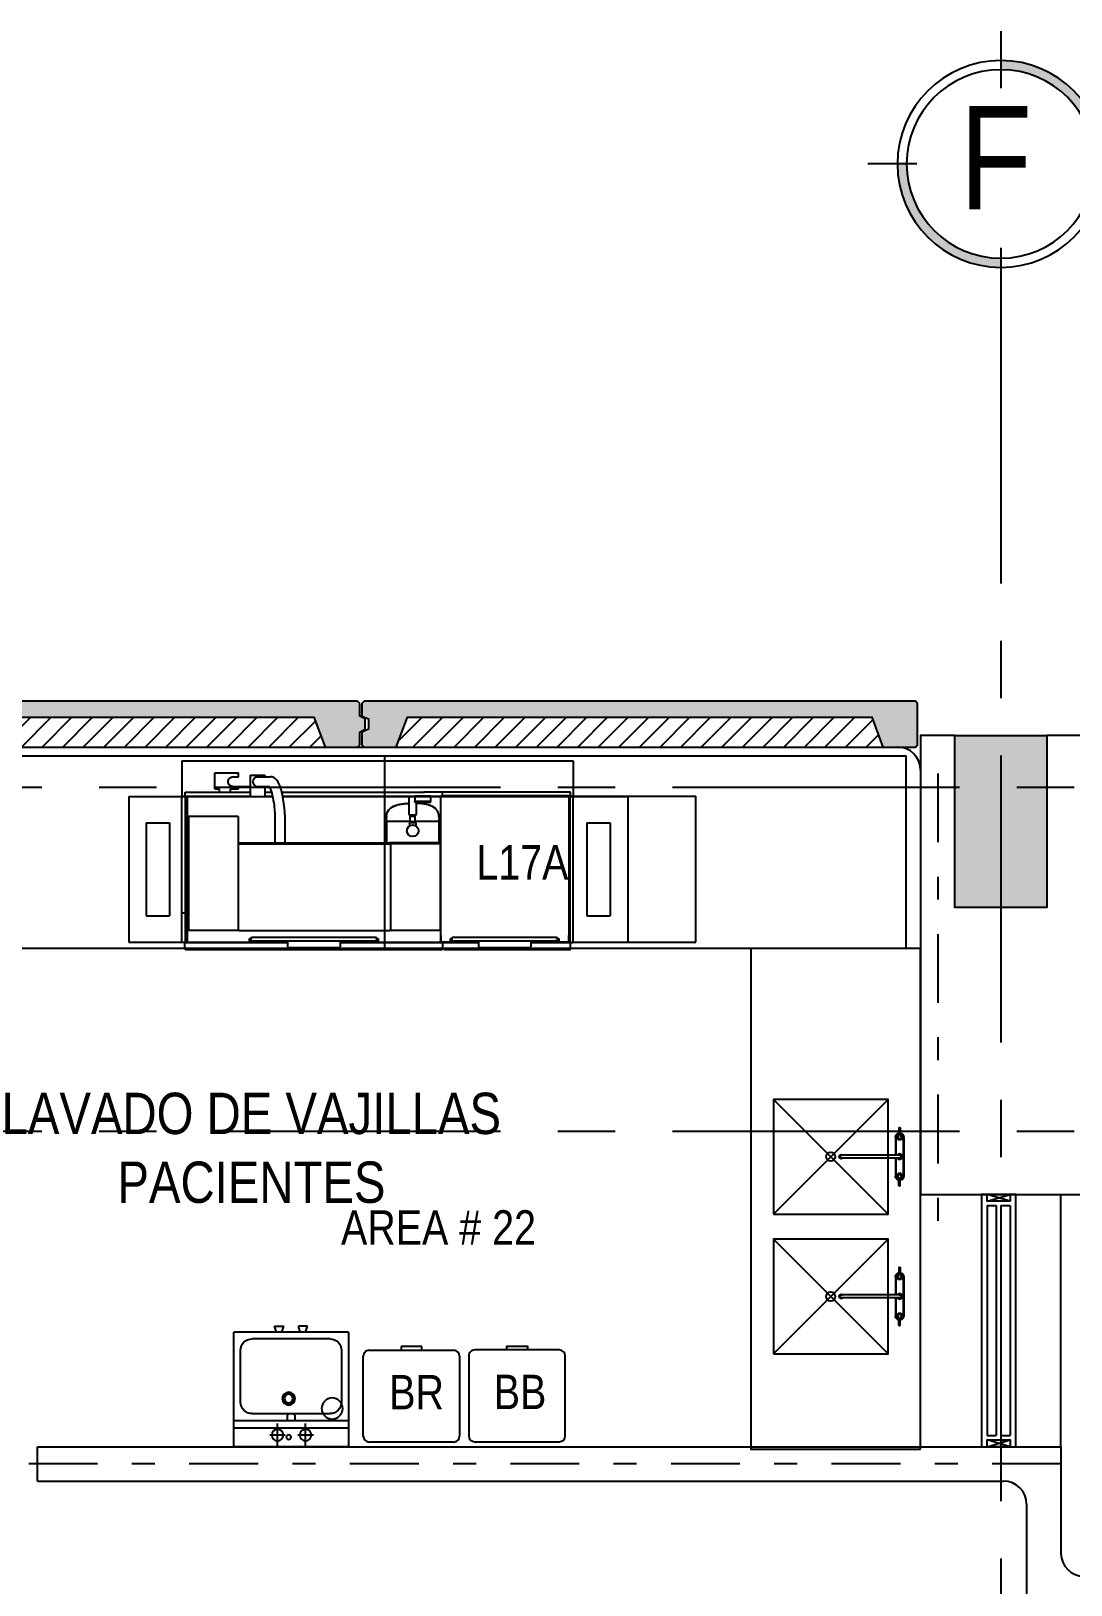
# Model space of a CAD drawing. Extents: x -28 to 149, y -33 to 76.
# Drawn here: x 35.77 to 40.31, y 31.3 to 38.07 of the extents above; entities that cross this region are included whole.
import ezdxf

# ---------------------------------------------------------------- set-up
doc = ezdxf.new("R2010")
doc.units = 0
for name, pattern in [('CENTER', [2, 1.25, -0.25, 0.25, -0.25]), ('DASHDOT', [1, 0.5, -0.25, 0, -0.25]), ('DASHDOT2', [12.7, 6.35, -3.175, 0, -3.175])]:
    doc.linetypes.add(name, pattern=pattern)
doc.layers.add('01', color=1, linetype='Continuous', lineweight=25)
for name, color, linetype in [('arq-columnas', 5, 'Continuous'), ('arq-ejes', 1, 'DASHDOT2'), ('arq-ejes-circulo', 3, 'Continuous'), ('arq-ejes-principales', 1, 'CENTER'), ('arq-ejes-text', 2, 'Continuous'), ('arq-equipamiento', 1, 'Continuous'), ('arq-hatch', 252, 'Continuous'), ('arq-mobiliario', 1, 'Continuous'), ('arq-mobiliario sanitario', 1, 'Continuous'), ('arq-pared baja', 2, 'Continuous'), ('arq-pared mamposteria', 4, 'Continuous'), ('arq-prefafricado', 1, 'Continuous'), ('arq-san', 1, 'Continuous'), ('arq-text-area', 3, 'Continuous'), ('arq-text-codigo', 1, 'Continuous'), ('arq-text-equipamiento', 2, 'Continuous'), ('arq-ventanas', 2, 'Continuous')]:
    doc.layers.add(name, color=color, linetype=linetype)
doc.styles.add('dape 2', font='ARIALN.TTF', dxfattribs={"height": 2.5})

# ---------------------------------------------------------------- blocks, each defined once
blk = doc.blocks.new('*U156')
at = {"linetype": 'Continuous'}
h = blk.add_hatch(color=251, dxfattribs=at)
h.paths.add_polyline_path([(0.1643, 0.326), (0.1803, 0.326, -0.414214), (0, 0.1457), (0, 0.1617, 0.414214)])
h.paths.add_polyline_path([(-0.1643, 0.326), (-0.1803, 0.326, -0.414214), (0, 0.5063), (0, 0.4903, 0.414214)])
for p, q in [((0, 0.5577), (0, 0.4724)), ((0, 0.5432), (0, 0.4579)), ((-0.1464, 0.326), (-0.2317, 0.326)), ((0.1464, 0.326), (0.2317, 0.326)), ((0, 0.1796), (0, 0.0943))]:
    blk.add_line(p, q, dxfattribs=at)
at = {"linetype": 'CENTER', "ltscale": 0.7}
blk.add_line((0, 0.1457), (0, 0.1457), dxfattribs=at)
at = {"linetype": 'Continuous'}
for radius in [0.1803, 0.1643]:
    blk.add_circle((0, 0.326), radius, dxfattribs=at)
blk = doc.blocks.new('BB')
for points in [[(0.1842, 0), (-0.1842, 0)], [(-0.21, -0.0258), (-0.21, -0.3742)], [(0.21, -0.3742), (0.21, -0.0258)], [(-0.1842, -0.4), (0.1842, -0.4)]]:
    blk.add_lwpolyline(points)
blk.add_lwpolyline([(0.0452, -0.4), (0.0452, -0.4171), (-0.0452, -0.4171), (-0.0452, -0.4)], close=True)
for centre, start, end in [((0.1842, -0.0258), 0, 90), ((-0.1842, -0.0258), 90, 180), ((-0.1842, -0.3742), 180, 270), ((0.1842, -0.3742), 270, 0)]:
    blk.add_arc(centre, 0.0258, start, end)
blk = doc.blocks.new('BR')
for p, q in [((-0.21, -0.3742), (-0.21, -0.0258)), ((-0.1842, 0), (0.1842, 0)), ((0.21, -0.0258), (0.21, -0.3742)), ((0.1842, -0.4), (-0.1842, -0.4)), ((-0.0452, -0.4), (-0.0452, -0.4171)), ((0.0452, -0.4), (-0.0452, -0.4)), ((0.0452, -0.4171), (0.0452, -0.4)), ((-0.0452, -0.4171), (0.0452, -0.4171))]:
    blk.add_line(p, q)
for centre, start, end in [((-0.1842, -0.0258), 90, 180), ((0.1842, -0.0258), 0, 90), ((-0.1842, -0.3742), 180, 270), ((0.1842, -0.3742), 270, 0)]:
    blk.add_arc(centre, 0.0258, start, end)
blk = doc.blocks.new('LAV.')
for p, q in [((-0.0206, 0.5), (0.4794, 0.5)), ((-0.0206, 0.5), (-0.0206, 0)), ((0.1656, 0.5), (0.1569, 0.5254)), ((0.1569, 0.5254), (0.1975, 0.5254)), ((0.1889, 0.5), (0.1975, 0.5254)), ((0.302, 0.5254), (0.2613, 0.5254)), ((0.27, 0.5), (0.2613, 0.5254)), ((0.2933, 0.5), (0.302, 0.5254)), ((0.4794, 0), (0.4794, 0.5)), ((0.0094, 0.42), (0.0094, 0.1943)), ((0.0594, 0.47), (0.3994, 0.47)), ((0.4494, 0.1943), (0.4494, 0.42)), ((0.3994, 0.1443), (0.0594, 0.1443)), ((0.2128, 0.1381), (0.2128, 0.1143)), ((0.2461, 0.1381), (0.2461, 0.1143)), ((0.4794, 0.1143), (-0.0206, 0.1143)), ((-0.0206, 0.081), (0.4794, 0.081)), ((0.0374, 0.1224), (0.0374, 0.1143)), ((0.0628, 0.1224), (0.0628, 0.1143)), ((0.1658, 0), (0.1658, 0.1016)), ((0.2883, 0), (0.2883, 0.1016)), ((0.1318, 0.0508), (0.1998, 0.0508)), ((0.2544, 0.0508), (0.3223, 0.0508)), ((-0.0206, 0), (0.4794, 0))]:
    blk.add_line(p, q)
for centre, radius in [((0.0501, 0.1667), 0.046), ((0.2397, 0.2097), 0.028), ((0.1658, 0.0508), 0.0254), ((0.2883, 0.0508), 0.0254), ((0.2397, 0.0416), 0.0102)]:
    blk.add_circle(centre, radius)
at = {"color": 251}
for radius in [0.0254, 0.0188]:
    blk.add_circle((0.2397, 0.2097), radius, dxfattribs=at)
for centre, radius, start, end in [((0.0594, 0.42), 0.05, 90, 180), ((0.3994, 0.42), 0.05, 0, 90), ((0.0594, 0.1943), 0.05, 180, 270), ((0.2294, 0.1195), 0.025, 48.2195, 131.7805), ((0.3994, 0.1943), 0.05, 270, 0)]:
    blk.add_arc(centre, radius, start, end)
blk = doc.blocks.new('L17')
for p, q in [((0.2318, 0.4726), (0.2318, 0.3187)), ((0.2318, 0.4726), (1.9375, 0.4726)), ((0.3754, 0.4202), (0.4774, 0.4202)), ((0.3754, 0.3503), (0.3754, 0.4202)), ((0.4774, 0.4034), (0.4774, 0.4202)), ((0.5311, 0.3175), (0.5311, 0.4104)), ((0.5311, 0.4104), (0.5946, 0.4104)), ((0.5946, 0.4035), (0.5946, 0.4104)), ((1.9375, 0.4726), (1.9375, 0.3187)), ((0.3754, 0.3503), (0.3948, 0.3503)), ((0.3948, 0.3361), (0.3948, 0.3503)), ((0.4434, 0.3361), (0.4434, 0.3503)), ((0.4434, 0.3503), (0.4774, 0.3503)), ((0.4538, 0.3609), (0.5311, 0.3608)), ((0.4539, 0.4034), (0.4774, 0.4034)), ((0.4774, 0.3503), (0.4774, 0.3609)), ((0.5566, 0.4035), (0.6171, 0.4035)), ((0.5567, 0.3608), (0.6083, 0.3608)), ((0.5946, 0.3175), (0.5946, 0.3608)), ((0, 0.3175), (0.254, 0.3175)), ((0, 0.3175), (0, -0.3175)), ((0.2318, -0.3187), (0.2318, 0.3187)), ((0.2318, 0.3187), (0.5311, 0.3187)), ((0.2461, 0.3187), (0.2461, 0.3361)), ((0.2461, 0.3361), (0.5311, 0.3361)), ((0.2477, -0.3187), (0.2477, 0.3187)), ((0.254, 0.3175), (0.254, -0.3175)), ((0.2579, 0.3175), (0.628, 0.3175)), ((0.5946, 0.3361), (0.6232, 0.3361)), ((0.5946, 0.3187), (0.6277, 0.3187)), ((0.6677, 0.3361), (0.7684, 0.3361)), ((0.6707, 0.3187), (1.3245, 0.3187)), ((0.6709, 0.3175), (1.355, 0.3175)), ((0.7684, 0.3361), (1.289, 0.3361)), ((1.2217, 0.2389), (1.2217, 0.3175)), ((1.2473, 0.2925), (1.2473, 0.2972)), ((1.2473, 0.2972), (1.3168, 0.2972)), ((1.2473, 0.2925), (1.3168, 0.2925)), ((1.2479, 0.2972), (1.2479, 0.3198)), ((1.2479, 0.3198), (1.3162, 0.3198)), ((1.2535, 0.2389), (1.2535, 0.2925)), ((1.9248, 0.3361), (1.2859, 0.3361)), ((1.3162, 0.2972), (1.3162, 0.3198)), ((1.3168, 0.2925), (1.3168, 0.2972)), ((1.3242, 0.3187), (1.3811, 0.3187)), ((1.3589, 0.3137), (1.3589, -0.3137)), ((1.3628, 0.3175), (1.9138, 0.3175)), ((1.9375, 0.3187), (1.366, 0.3187)), ((1.3667, 0.3187), (1.3667, 0.3361)), ((1.9248, 0.3202), (1.3667, 0.3202)), ((1.6239, 0.3187), (1.6347, 0.3187)), ((1.9177, 0.3175), (1.9177, -0.2833)), ((1.9177, 0.3175), (2.1748, 0.3175)), ((1.9233, -0.3187), (1.9233, 0.3187)), ((1.9248, 0.3187), (1.9248, 0.3361)), ((1.9375, -0.3187), (1.9375, 0.3187)), ((1.9375, 0.3187), (2.4723, 0.3187)), ((2.1748, 0.3175), (2.1748, -0.3175)), ((2.4723, -0.3175), (2.4723, 0.3187)), ((0.4767, 0.2302), (0.2602, 0.2302)), ((0.2602, 0.2302), (0.2602, -0.2667)), ((0.4767, 0.2302), (0.4767, 0.1111)), ((0.6386, 0.1155), (0.6386, 0.2156)), ((0.6819, 0.1155), (0.6819, 0.2089)), ((1.1233, 0.2296), (1.1233, 0.2263)), ((1.1233, 0.2105), (1.227, 0.2105)), ((1.1233, 0.2105), (1.1233, 0.1155)), ((1.1256, 0.2123), (1.1256, 0.2105)), ((1.2233, 0.2373), (1.2519, 0.2373)), ((1.227, 0.2312), (1.2483, 0.2312)), ((1.227, 0.2088), (1.227, 0.2312)), ((1.227, 0.2088), (1.2483, 0.2088)), ((1.2275, 0.2312), (1.2277, 0.2373)), ((1.2277, 0.2028), (1.2275, 0.2088)), ((1.2477, 0.2312), (1.2475, 0.2373)), ((1.2475, 0.2028), (1.2477, 0.2088)), ((1.2483, 0.2088), (1.2483, 0.2312)), ((1.2483, 0.2105), (1.3519, 0.2105)), ((1.3497, 0.2123), (1.3497, 0.2105)), ((1.3519, 0.2296), (1.3519, 0.2263)), ((1.3519, 0.2105), (1.3519, 0.1155)), ((0.0762, 0.2032), (0.0762, -0.2032)), ((0.0762, 0.2032), (0.1778, 0.2032)), ((0.1778, 0.2032), (0.1778, -0.2032)), ((1.2249, 0.2028), (1.2241, 0.202)), ((1.2511, 0.202), (1.2241, 0.202)), ((1.2241, 0.202), (1.2241, 0.2)), ((1.2245, 0.1945), (1.2241, 0.1945)), ((1.2241, 0.1945), (1.2241, 0.1893)), ((1.2504, 0.2028), (1.2249, 0.2028)), ((1.2504, 0.2028), (1.2511, 0.202)), ((1.2511, 0.1945), (1.2507, 0.1945)), ((1.2511, 0.202), (1.2511, 0.2)), ((1.2511, 0.1945), (1.2511, 0.1893)), ((1.997, 0.2032), (1.997, -0.2032)), ((1.997, 0.2032), (2.0986, 0.2032)), ((2.0986, 0.2032), (2.0986, -0.2032)), ((0.4767, 0.1111), (0.4767, -0.2629)), ((0.4767, 0.1111), (1.1408, 0.1111)), ((0.4818, 0.1155), (0.8009, 0.1155)), ((0.8009, 0.1155), (1.1357, 0.1155)), ((1.3573, 0.1155), (1.1357, 0.1155)), ((1.1388, 0.1124), (1.1388, 0.1111)), ((1.1408, 0.1111), (1.1408, -0.2629)), ((1.3573, 0.1111), (1.1408, 0.1111)), ((1.3573, 0.1155), (1.3573, -0.2667)), ((0.0762, -0.2032), (0.1778, -0.2032)), ((0.254, -0.1917), (0.2318, -0.1917)), ((1.997, -0.2032), (2.0986, -0.2032)), ((0.4806, -0.2667), (0.2602, -0.2667)), ((0.4806, -0.2667), (1.1369, -0.2667)), ((1.3573, -0.2667), (1.1369, -0.2667)), ((0, -0.3175), (0.254, -0.3175)), ((0.692, -0.3187), (0.2318, -0.3187)), ((0.2441, -0.3464), (0.2441, -0.3214)), ((0.2441, -0.3214), (0.2453, -0.3214)), ((0.2453, -0.319), (0.692, -0.319)), ((0.2453, -0.3214), (0.2453, -0.319)), ((0.2461, -0.319), (0.2461, -0.3187)), ((0.2579, -0.3175), (0.5524, -0.3175)), ((0.5254, -0.3175), (0.5254, -0.3016)), ((0.5254, -0.3016), (0.5317, -0.3016)), ((0.5255, -0.316), (0.5524, -0.316)), ((0.5316, -0.3029), (0.5316, -0.3124)), ((0.5316, -0.3124), (1.0813, -0.3124)), ((0.5316, -0.3124), (0.5398, -0.3124)), ((0.538, -0.2965), (1.0749, -0.2965)), ((0.5524, -0.316), (0.5524, -0.3175)), ((0.5538, -0.3173), (0.5538, -0.3124)), ((0.692, -0.3173), (0.5538, -0.3173)), ((0.6739, -0.3173), (0.6739, -0.3187)), ((0.692, -0.3124), (0.692, -0.3378)), ((0.692, -0.3124), (0.9206, -0.3124)), ((1.059, -0.3173), (0.9205, -0.3173)), ((1.3811, -0.3187), (0.9205, -0.3187)), ((0.9205, -0.319), (1.3676, -0.319)), ((0.9206, -0.3124), (0.9206, -0.3378)), ((0.9875, -0.3187), (0.9875, -0.3173)), ((1.0065, -0.3187), (1.0065, -0.3173)), ((1.059, -0.3173), (1.059, -0.3124)), ((1.0604, -0.316), (1.0604, -0.3175)), ((1.0604, -0.316), (1.0874, -0.316)), ((1.0604, -0.3175), (1.355, -0.3175)), ((1.0813, -0.3124), (1.073, -0.3124)), ((1.0811, -0.3016), (1.0874, -0.3016)), ((1.0813, -0.3029), (1.0813, -0.3124)), ((1.0813, -0.3124), (1.0813, -0.3108)), ((1.0874, -0.3016), (1.0874, -0.3175)), ((1.3589, -0.2889), (1.3604, -0.2889)), ((1.3604, -0.2889), (1.3604, -0.3136)), ((1.3627, -0.316), (1.4287, -0.316)), ((1.3628, -0.3175), (1.4287, -0.3175)), ((1.3667, -0.319), (1.3667, -0.3187)), ((1.3676, -0.3214), (1.3676, -0.319)), ((1.3676, -0.3214), (1.3688, -0.3214)), ((1.3688, -0.319), (1.524, -0.319)), ((1.3688, -0.3464), (1.3688, -0.3214)), ((1.4017, -0.3175), (1.4017, -0.3016)), ((1.4017, -0.3016), (1.4082, -0.3016)), ((1.4081, -0.3058), (1.4017, -0.3058)), ((1.4018, -0.316), (1.4287, -0.316)), ((1.4029, -0.3081), (1.4029, -0.3137)), ((1.4081, -0.3073), (1.4037, -0.3073)), ((1.4048, -0.3093), (1.4048, -0.314)), ((1.4064, -0.3077), (1.4081, -0.3077)), ((1.4064, -0.3156), (1.4121, -0.3156)), ((1.4081, -0.3029), (1.4081, -0.3124)), ((1.4081, -0.3108), (1.4081, -0.3124)), ((1.4081, -0.3124), (1.8689, -0.3124)), ((1.4121, -0.3156), (1.4163, -0.3132)), ((1.4144, -0.2965), (1.8625, -0.2965)), ((1.4163, -0.3124), (1.4163, -0.3132)), ((1.4208, -0.3131), (1.4303, -0.3131)), ((1.4208, -0.3158), (1.4208, -0.3131)), ((1.4208, -0.3158), (1.4303, -0.3158)), ((1.4287, -0.316), (1.4287, -0.3175)), ((1.4303, -0.3173), (1.4303, -0.3124)), ((1.524, -0.3173), (1.4303, -0.3173)), ((1.524, -0.3124), (1.524, -0.3378)), ((1.524, -0.3124), (1.7526, -0.3124)), ((1.7526, -0.3124), (1.7526, -0.3378)), ((1.8466, -0.3173), (1.7526, -0.3173)), ((1.7526, -0.3187), (1.9375, -0.3187)), ((1.7526, -0.319), (1.9244, -0.319)), ((1.8466, -0.3173), (1.8466, -0.3124)), ((1.8478, -0.316), (1.8478, -0.3175)), ((1.8478, -0.316), (1.8748, -0.316)), ((1.8478, -0.316), (1.9138, -0.316)), ((1.8478, -0.3175), (1.9138, -0.3175)), ((1.8606, -0.3132), (1.8606, -0.3124)), ((1.8689, -0.3124), (1.8606, -0.3124)), ((1.8648, -0.3156), (1.8606, -0.3132)), ((1.8706, -0.3156), (1.8648, -0.3156)), ((1.8687, -0.3016), (1.8748, -0.3016)), ((1.8689, -0.3029), (1.8689, -0.3124)), ((1.8689, -0.3058), (1.8748, -0.3058)), ((1.8689, -0.3073), (1.8729, -0.3073)), ((1.8706, -0.3077), (1.8689, -0.3077)), ((1.8722, -0.314), (1.8722, -0.3093)), ((1.8736, -0.3081), (1.8736, -0.3137)), ((1.8748, -0.3016), (1.8748, -0.316)), ((1.8759, -0.316), (1.8978, -0.316)), ((1.9162, -0.2889), (1.9162, -0.3136)), ((1.9162, -0.2889), (1.9177, -0.2889)), ((1.9177, -0.2833), (1.9177, -0.3175)), ((1.9177, -0.3175), (2.1748, -0.3175)), ((1.9244, -0.3214), (1.9244, -0.319)), ((1.9244, -0.3214), (1.9256, -0.3214)), ((1.9248, -0.3214), (1.9248, -0.3187)), ((1.9256, -0.3464), (1.9256, -0.3214)), ((1.9654, -0.3175), (2.4723, -0.3175)), ((0.2469, -0.3492), (1.366, -0.3492)), ((0.6951, -0.341), (0.9174, -0.341)), ((1.3727, -0.3492), (1.9229, -0.3492)), ((1.5271, -0.341), (1.7494, -0.341))]:
    blk.add_line(p, q)
at = {"flags": 128}
for points in [[(0.4538, 0.3609), (0.4503, 0.3612), (0.4468, 0.3622), (0.4435, 0.3638), (0.4406, 0.3659), (0.438, 0.3685), (0.436, 0.3715), (0.4345, 0.3749), (0.4335, 0.3785), (0.4332, 0.3822), (0.4335, 0.3858), (0.4345, 0.3894), (0.436, 0.3928), (0.4381, 0.3958), (0.4406, 0.3984), (0.4435, 0.4005), (0.4468, 0.4021), (0.4503, 0.4031), (0.4539, 0.4034)], [(1.1233, 0.2296), (1.1242, 0.2396), (1.1266, 0.248), (1.1303, 0.2551), (1.135, 0.2612), (1.1406, 0.2665), (1.1469, 0.271), (1.154, 0.2748), (1.1615, 0.278), (1.1698, 0.2808), (1.1782, 0.2829), (1.1967, 0.2861), (1.2165, 0.2879), (1.2217, 0.2882)], [(1.1233, 0.2296), (1.1235, 0.2313), (1.1237, 0.2346), (1.1241, 0.2379), (1.1242, 0.2396), (1.1246, 0.2409), (1.1254, 0.2438), (1.1262, 0.2466), (1.1266, 0.248), (1.1272, 0.2491), (1.1285, 0.2515), (1.1297, 0.2539), (1.1303, 0.2551), (1.1315, 0.2567), (1.1337, 0.2596), (1.135, 0.2612), (1.1365, 0.2626), (1.1391, 0.2651), (1.1406, 0.2665), (1.1423, 0.2677), (1.1452, 0.2698), (1.1469, 0.271), (1.1485, 0.2718), (1.1521, 0.2735), (1.1563, 0.2755), (1.1599, 0.2772), (1.1615, 0.278), (1.1643, 0.2788), (1.1699, 0.2805), (1.1755, 0.2821), (1.1782, 0.2829), (1.1813, 0.2835), (1.1874, 0.2846), (1.1936, 0.2856), (1.1967, 0.2861), (1.1999, 0.2864), (1.2066, 0.287), (1.2133, 0.2876), (1.2165, 0.2879), (1.2217, 0.2882)], [(1.3519, 0.2296), (1.351, 0.2396), (1.3486, 0.248), (1.3449, 0.2551), (1.3402, 0.2612), (1.3347, 0.2665), (1.3283, 0.271), (1.3212, 0.2748), (1.3137, 0.278), (1.3055, 0.2808), (1.297, 0.2829), (1.2786, 0.2861), (1.2587, 0.2879), (1.2535, 0.2882)], [(1.3519, 0.2296), (1.3518, 0.2313), (1.3515, 0.2346), (1.3512, 0.2379), (1.351, 0.2396), (1.3506, 0.2409), (1.3498, 0.2438), (1.349, 0.2466), (1.3486, 0.248), (1.348, 0.2491), (1.3468, 0.2515), (1.3456, 0.2539), (1.3449, 0.2551), (1.3437, 0.2567), (1.3415, 0.2596), (1.3402, 0.2612), (1.3388, 0.2626), (1.3362, 0.2651), (1.3347, 0.2665), (1.333, 0.2677), (1.33, 0.2698), (1.3283, 0.271), (1.3267, 0.2718), (1.3231, 0.2735), (1.3189, 0.2755), (1.3154, 0.2772), (1.3137, 0.278), (1.311, 0.2788), (1.3054, 0.2805), (1.2998, 0.2821), (1.297, 0.2829), (1.294, 0.2835), (1.2878, 0.2846), (1.2816, 0.2856), (1.2786, 0.2861), (1.2753, 0.2864), (1.2686, 0.287), (1.262, 0.2876), (1.2587, 0.2879), (1.2535, 0.2882)], [(1.2245, 0.1945), (1.2245, 0.195), (1.2244, 0.1958), (1.2243, 0.1963), (1.2243, 0.1968), (1.2242, 0.1977), (1.2242, 0.1981), (1.2242, 0.1986), (1.2242, 0.1995), (1.2241, 0.2)], [(1.2245, 0.1945), (1.2243, 0.1963), (1.2242, 0.1981), (1.2241, 0.2)], [(1.2511, 0.2), (1.2511, 0.1995), (1.2511, 0.1986), (1.2511, 0.1981), (1.251, 0.1977), (1.251, 0.1968), (1.2509, 0.1963), (1.2509, 0.1958), (1.2508, 0.195), (1.2507, 0.1945)], [(1.2511, 0.2), (1.2511, 0.1981), (1.2509, 0.1963), (1.2507, 0.1945)]]:
    blk.add_lwpolyline(points, dxfattribs=at)
blk.add_circle((1.2376, 0.1678), 0.0254)
for centre, radius, start, end in [((0.5629, 0.3822), 0.0222, 106.43288, 253.85173), ((0.6083, 0.3531), 0.00762, 25.92382, 89.94984), ((0.5235, 0.3073), 0.1041, 8.60055, 28.23075), ((0.6161, 0.3689), 0.0346, 49.61252, 88.42025), ((0.5845, 0.3373), 0.0793, 18.49293, 47.01749), ((0.1398, 0.2089), 0.5421, 0, 16.4585), ((0.2579, 0.3136), 0.00389, 90, 180), ((0.1609, 0.2156), 0.4777, 7.50795, 12.97091), ((0.1609, 0.2156), 0.4777, 0, 7.50795), ((1.355, 0.3136), 0.00389, 0, 90), ((1.3628, 0.3136), 0.00389, 90, 180), ((1.9138, 0.3136), 0.00389, 0, 90), ((1.1276, 0.2194), 0.00635, 146.72658, 242.81569), ((1.117, 0.2263), 0.00635, 326.72369, 0), ((1.124, 0.2123), 0.0016, 0, 62.8298), ((1.2233, 0.2389), 0.0016, 180, 270), ((1.2519, 0.2389), 0.0016, 270, 0), ((1.3513, 0.2123), 0.0016, 117.17687, 180), ((1.3477, 0.2194), 0.00635, 297.19098, 33.28009), ((1.3583, 0.2263), 0.00635, 180, 213.28297), ((1.1357, 0.1124), 0.0031, 0, 90), ((0.4806, -0.2629), 0.00389, 180, 270), ((1.1369, -0.2629), 0.00389, 270, 0), ((0.2579, -0.3136), 0.00389, 180, 270), ((0.538, -0.3029), 0.00635, 90, 180), ((0.663, -0.3121), 0.00658, 231.24751, 270), ((0.6951, -0.3378), 0.00317, 180, 270), ((0.9174, -0.3378), 0.00318, 270, 0), ((1.0749, -0.3029), 0.00635, 0, 90), ((1.355, -0.3136), 0.00389, 270, 0), ((1.3628, -0.3136), 0.00389, 180, 270), ((1.3628, -0.3136), 0.0024, 180, 270), ((1.4144, -0.3029), 0.00635, 90, 180.00263), ((1.5271, -0.3378), 0.00317, 180, 270), ((1.7494, -0.3378), 0.00318, 270, 0), ((1.8625, -0.3029), 0.00635, 0, 90), ((1.8706, -0.3093), 0.0016, 0, 90), ((1.8706, -0.314), 0.0016, 270, 0), ((1.8729, -0.3081), 0.00229, 31.14726, 90), ((1.8729, -0.3081), 0.000787, 0, 90), ((1.8759, -0.3137), 0.00229, 180, 240.72771), ((1.9138, -0.3136), 0.00239, 270, 0), ((1.9138, -0.3136), 0.00389, 270, 0), ((0.2469, -0.3464), 0.00278, 180, 270), ((1.366, -0.3464), 0.00278, 270, 0), ((1.9229, -0.3464), 0.00278, 270, 0)]:
    blk.add_arc(centre, radius, start, end)
blk = doc.blocks.new('A$C2F25731D')
at = {"extrusion": (0, 0.016642, 0.999862)}
for p, q in [((-0.0847, 0), (0.0847, 0)), ((-0.127, -0.0212, 0.0004), (-0.127, -0.0159, 0.0003)), ((-0.127, -0.0159, 0.0003), (-0.0916, -0.0159, 0.0003)), ((-0.127, -0.0212, 0.0004), (-0.0916, -0.0212, 0.0004)), ((-0.0954, -0.0123, 0.0002), (-0.0847, -0.0061, 0.0001)), ((-0.0954, -0.0159, 0.0003), (-0.0954, -0.0123, 0.0002)), ((-0.0954, -0.0247, 0.0004), (-0.0954, -0.0212, 0.0004)), ((-0.0847, -0.031, 0.0005), (-0.0954, -0.0247, 0.0004)), ((-0.0847, -0.0026, 0), (0.0847, -0.0026, 0)), ((-0.0847, -0.0061, 0.0001), (-0.0739, -0.0123, 0.0002)), ((-0.0739, -0.0247, 0.0004), (-0.0847, -0.031, 0.0005)), ((-0.0847, -0.0344, 0.0006), (-0.0066, -0.0344, 0.0006)), ((-0.0847, -0.037, 0.0006), (-0.0066, -0.037, 0.0006)), ((-0.0739, -0.0123, 0.0002), (-0.0739, -0.0247, 0.0004)), ((-0.0062, -0.0077, 0.0001), (-0.0124, -0.0185, 0.0003)), ((-0.0124, -0.0185, 0.0003), (-0.0066, -0.0286, 0.0005)), ((-0.0066, -0.0185, 0.0003), (-0.0066, -0.2725, 0.0045)), ((0.0062, -0.0077, 0.0001), (-0.0062, -0.0077, 0.0001)), ((0.0124, -0.0185, 0.0003), (0.0062, -0.0077, 0.0001)), ((0.0066, -0.0286, 0.0005), (0.0124, -0.0185, 0.0003)), ((0.0066, -0.0185, 0.0003), (0.0066, -0.2725, 0.0045)), ((0.0066, -0.0344, 0.0006), (0.0847, -0.0344, 0.0006)), ((0.0066, -0.037, 0.0006), (0.0847, -0.037, 0.0006)), ((0.0847, -0.0061, 0.0001), (0.0739, -0.0123, 0.0002)), ((0.0739, -0.0123, 0.0002), (0.0739, -0.0247, 0.0004)), ((0.0739, -0.0247, 0.0004), (0.0847, -0.031, 0.0005)), ((0.0954, -0.0123, 0.0002), (0.0847, -0.0061, 0.0001)), ((0.0847, -0.031, 0.0005), (0.0954, -0.0247, 0.0004)), ((0.127, -0.0159, 0.0003), (0.0916, -0.0159, 0.0003)), ((0.127, -0.0212, 0.0004), (0.0916, -0.0212, 0.0004)), ((0.0954, -0.0159, 0.0003), (0.0954, -0.0123, 0.0002)), ((0.0954, -0.0247, 0.0004), (0.0954, -0.0212, 0.0004)), ((0.127, -0.0212, 0.0004), (0.127, -0.0159, 0.0003))]:
    blk.add_line(p, q, dxfattribs=at)
at = {"extrusion": (4.85723e-17, -0.016642, -0.999862)}
blk.add_ellipse((-0.0847, -0.0185, 0.0003), major_axis=(0.0131, -0.0131, 0.0002), ratio=1, start_param=2.499547, end_param=3.926991, dxfattribs=at)
at = {"extrusion": (6.07153e-17, -0.016642, -0.999862)}
blk.add_ellipse((0.0847, -0.0185, 0.0003), major_axis=(0.0131, -0.0131, 0.0002), ratio=1, start_param=3.926991, end_param=5.354434, dxfattribs=at)
at = {"extrusion": (5.55112e-17, -0.016642, -0.999862)}
for centre, major_axis, start_param, end_param in [((-0.0847, -0.0185, 0.0003), (0.0131, -0.0131, 0.0002), 0.785398, 2.212842), ((0.0847, -0.0185, 0.0003), (0.00526, -0.00526, 0.00009), 5.861296, 11.417464), ((0, -0.2725, 0.0045), (0.00655, -0.00655, 0.00011), 4.722594, 9.414573)]:
    blk.add_ellipse(centre, major_axis=major_axis, ratio=1, start_param=start_param, end_param=end_param, dxfattribs=at)
at = {"extrusion": (5.89806e-17, -0.016642, -0.999862)}
blk.add_ellipse((-0.0847, -0.0185, 0.0003), major_axis=(0.0112, -0.0112, 0.0002), ratio=1, start_param=2.52365, end_param=3.926991, dxfattribs=at)
at = {"extrusion": (5.72459e-17, -0.016642, -0.999862)}
for centre, major_axis, start_param, end_param in [((-0.0847, -0.0185, 0.0003), (0.0112, -0.0112, 0.0002), 0.785398, 2.188739), ((0.0847, -0.0185, 0.0003), (0.0131, -0.0131, 0.0002), 5.64114, 7.068583)]:
    blk.add_ellipse(centre, major_axis=major_axis, ratio=1, start_param=start_param, end_param=end_param, dxfattribs=at)
at = {"extrusion": (7.28584e-17, -0.016642, -0.999862)}
blk.add_ellipse((-0.0847, -0.0185, 0.0003), major_axis=(0.00526, -0.00526, 0.00009), ratio=1, start_param=2.719703, end_param=8.275871, dxfattribs=at)
at = {"extrusion": (-4.33681e-17, -0.016642, -0.999862)}
blk.add_ellipse((0, -0.0185, 0.0003), major_axis=(0.00468, -0.00468, 0.00008), ratio=1, start_param=2.356194, end_param=5.497787, dxfattribs=at)
at = {"extrusion": (6.245e-17, -0.016642, -0.999862)}
blk.add_ellipse((0.0847, -0.0185, 0.0003), major_axis=(0.0112, -0.0112, 0.0002), ratio=1, start_param=3.926991, end_param=5.330332, dxfattribs=at)
at = {"extrusion": (7.97973e-17, -0.016642, -0.999862)}
blk.add_ellipse((0.0847, -0.0185, 0.0003), major_axis=(0.0112, -0.0112, 0.0002), ratio=1, start_param=5.665243, end_param=7.068583, dxfattribs=at)
at = {"extrusion": (3.98986e-17, -0.016642, -0.999862)}
blk.add_ellipse((0, -0.2725, 0.0045), major_axis=(0.00468, -0.00468, 0.00008), ratio=1, start_param=5.497787, end_param=8.63938, dxfattribs=at)
blk = doc.blocks.new('DIV-V')
for p, q in [((0.0299, 0.04), (-0.0001, -0.06)), ((0.0299, -0.06), (-0.0001, 0.04))]:
    blk.add_line(p, q)
blk.add_lwpolyline([(0.0299, 0.04), (0.0299, -0.06), (-0.0001, -0.06), (-0.0001, 0.04)], close=True)
blk = doc.blocks.new('GHJK')
at = {"layer": 'arq-hatch'}
h = blk.add_hatch(color=256, dxfattribs=at)
h.paths.add_polyline_path([(66.656, 153.1998), (66.488, 153.1998), (66.488, 153.1631), (66.498, 153.1531), (66.638, 153.1531)])
h.paths.add_polyline_path([(66.688, 153.2831), (68.7054, 153.2831), (68.7365, 153.1998), (68.9054, 153.1998), (68.9054, 153.2181), (68.9294, 153.2306), (68.9294, 153.2756), (68.9054, 153.2881), (68.9054, 153.3431), (68.8954, 153.3531), (66.498, 153.3531), (66.488, 153.3431), (66.488, 153.2881), (66.518, 153.2756), (66.518, 153.2306), (66.488, 153.2181), (66.488, 153.1998), (66.656, 153.1998)])
h.paths.add_polyline_path([(68.9054, 153.1998), (68.7365, 153.1998), (68.754, 153.1531), (68.8954, 153.1531), (68.9054, 153.1631)])
h = blk.add_hatch(color=256, dxfattribs=at)
h.paths.add_polyline_path([(69.0819, 153.1998), (68.914, 153.1998), (68.914, 153.1631), (68.924, 153.1531), (69.064, 153.1531)])
h.paths.add_polyline_path([(69.114, 153.2831), (71.1371, 153.2831), (71.1682, 153.1998), (71.3371, 153.1998), (71.3371, 153.2181), (71.3371, 153.2881), (71.3371, 153.3431), (71.3271, 153.3531), (68.924, 153.3531), (68.914, 153.3431), (68.914, 153.2881), (68.944, 153.2756), (68.944, 153.2306), (68.914, 153.2181), (68.914, 153.1998), (69.0819, 153.1998)])
h.paths.add_polyline_path([(71.3371, 153.1998), (71.1682, 153.1998), (71.1857, 153.1531), (71.3271, 153.1531), (71.3371, 153.1631)])
at = {"layer": 'arq-prefafricado'}
for points in [[(68.9054, 153.3431), (68.8954, 153.3531), (66.498, 153.3531), (66.488, 153.3431), (66.488, 153.2881), (66.518, 153.2756), (66.518, 153.2306), (66.488, 153.2181), (66.488, 153.1631), (66.498, 153.1531), (66.638, 153.1531), (66.688, 153.2831), (68.7054, 153.2831), (68.754, 153.1531), (68.8954, 153.1531), (68.9054, 153.1631), (68.9054, 153.2181), (68.9294, 153.2306), (68.9294, 153.2756), (68.9054, 153.2881)], [(71.3371, 153.3431), (71.3271, 153.3531), (68.924, 153.3531), (68.914, 153.3431), (68.914, 153.2881), (68.944, 153.2756), (68.944, 153.2306), (68.914, 153.2181), (68.914, 153.1631), (68.924, 153.1531), (69.064, 153.1531), (69.114, 153.2831), (71.1371, 153.2831), (71.1857, 153.1531), (71.3271, 153.1531), (71.3371, 153.1631), (71.3371, 153.2181), (71.3371, 153.2181), (71.3371, 153.2881), (71.3371, 153.2881)]]:
    blk.add_lwpolyline(points, close=True, dxfattribs=at)

msp = doc.modelspace()

# ---------------------------------------------------------------- hatches: boundary and pattern name
at = {"layer": 'arq-hatch'}
h = msp.add_hatch(dxfattribs=at)
h.set_pattern_fill('LINE', color=8, scale=0.02, angle=45, style=0)
h.set_pattern_definition([(45, (56.22398, 4.97406), (-0.04490128, 0.04490128), [])])
h.paths.add_polyline_path([(56.306, 6.62), (56.176, 6.67), (56.176, 4.4481), (56.306, 4.4966)])
h.paths.add_polyline_path([(56.3053, 4.0878), (56.176, 4.1375), (56.176, 3.9938), (56.0849, 3.9938), (56.1349, 3.8639), (56.3049, 3.8639)])
h.paths.add_polyline_path([(55.7735, 3.9938), (53.9322, 3.9938), (53.9322, 3.8638), (54.1448, 3.8638), (55.1734, 3.8638), (55.7249, 3.8638)])
h.paths.add_polyline_path([(53.9322, 3.9938), (53.8322, 3.9938), (53.8322, 3.8638), (53.9322, 3.8638)])
h.paths.add_polyline_path([(53.8322, 3.9938), (53.5432, 3.9938), (53.5932, 3.8638), (53.8322, 3.8638)])
h.paths.add_polyline_path([(-0.1776, 4.5303), (-0.3076, 4.4803), (-0.3076, 4.2812), (-0.1776, 4.2812)])
h.paths.add_polyline_path([(-0.1776, 4.2812), (-0.3076, 4.2812), (-0.3076, 4.1562), (-0.1776, 4.1562)])
h.paths.add_polyline_path([(0, 4.0803), (-0.1776, 4.0803), (-0.1776, 4.1562), (-0.3076, 4.1562), (-0.3076, 3.9503), (0, 3.9503)])
h.paths.add_polyline_path([(0.2724, 4.0803), (0, 4.0803), (0, 3.9503), (0.2224, 3.9503)])
h.paths.add_polyline_path([(10.3138, 5.6199), (8.2571, 5.6238), (8.2772, 5.57), (8.7716, 5.57), (9.8002, 5.57), (10.2946, 5.57)])
h.paths.add_polyline_path([(10.3446, 5.7), (8.2287, 5.7), (8.2571, 5.6238), (10.3138, 5.6199)])
h.paths.add_polyline_path([(12.7719, 5.7), (10.656, 5.7), (10.6862, 5.6192), (12.7393, 5.6153)])
h.paths.add_polyline_path([(12.7393, 5.6153), (10.6862, 5.6192), (10.7046, 5.57), (11.199, 5.57), (12.2275, 5.57), (12.2275, 5.5701), (12.7219, 5.5701)])
h.paths.add_polyline_path([(13.1, 5.7), (13.0833, 5.7), (13.1, 5.6552)])
h.paths.add_polyline_path([(56.306, 8.6376), (56.1754, 8.6878), (56.1754, 8.1159), (56.1754, 8.0999), (56.1754, 8.05), (56.306, 8.05)])
h.paths.add_polyline_path([(56.306, 8.05), (56.1754, 8.05), (56.1754, 7.2312), (56, 7.2312), (56.175, 7.2256), (56, 7.22), (56.175, 7.22), (56.175, 6.981), (56.306, 7.03)])
h.paths.add_polyline_path([(49.6461, 35.08), (48.5573, 35.08), (48.5087, 34.95), (49.6461, 34.95)])
h.paths.add_polyline_path([(50.5797, 35.08), (49.6461, 35.08), (49.6461, 34.95), (50.6297, 34.95)])
h.paths.add_polyline_path([(51.0789, 35.08), (50.9883, 35.08), (50.9397, 34.95), (51.0789, 34.95)])
h.paths.add_polyline_path([(51.2289, 35.08), (51.0789, 35.08), (51.0789, 34.95), (51.2289, 34.95)])
h.paths.add_polyline_path([(53.0056, 35.08), (51.2289, 35.08), (51.2289, 34.95), (53.0556, 34.95)])
h.paths.add_polyline_path([(20.5106, 35.08), (20, 35.08), (20, 34.9502), (20.5106, 34.9502)])
h.paths.add_polyline_path([(20, 35.08), (19.482, 35.08), (19.482, 34.9502), (20, 34.9502)])
h.paths.add_polyline_path([(42.086, 35.08), (41.0575, 35.08), (41.0575, 34.95), (42.086, 34.95)])
h.paths.add_polyline_path([(41.0575, 35.08), (40.563, 35.08), (40.513, 34.95), (41.0575, 34.95)])
h.paths.add_polyline_path([(42.5804, 35.08), (42.086, 35.08), (42.086, 34.95), (42.629, 34.95)])
edge = h.paths.add_edge_path()
edge.add_line((34.5796, 35.08), (34.4, 35.08))
edge.add_arc((34.4, 34.98), 0.1, 90, 179.99998)
edge.add_line((34.3, 34.98), (34.3, 34.95))
edge.add_line((34.3, 34.95), (34.6282, 34.95))
edge.add_line((34.6282, 34.95), (34.5796, 35.08))
h.paths.add_polyline_path([(37.0056, 35.08), (34.9882, 35.08), (34.9382, 34.95), (37.0541, 34.95)])
h.paths.add_polyline_path([(39.4373, 35.08), (37.4141, 35.08), (37.3641, 34.95), (39.4858, 34.95)])
h.paths.add_polyline_path([(18.573, 35.0802), (17.3999, 35.0802), (17.3999, 34.9502), (18.6216, 34.9502)])
h.paths.add_polyline_path([(19.482, 35.08), (18.9876, 35.08), (18.9391, 34.9502), (19.482, 34.9502)])
h.paths.add_polyline_path([(20.9731, 35.08), (20.5106, 35.08), (20.5106, 34.9502), (20.9731, 34.9502)])
h.paths.add_polyline_path([(8.5108, 34.95), (8.5594, 35.08), (10.5792, 35.08), (10.6292, 34.95)])
edge = h.paths.add_edge_path()
edge.add_line((10.9417, 34.95), (10.9903, 35.08))
edge.add_line((10.9903, 35.08), (13.0077, 35.08))
edge.add_line((13.0077, 35.08), (13.0327, 35.015))
edge.add_line((13.0327, 35.015), (13.0577, 34.95))
edge.add_line((13.0577, 34.95), (10.9417, 34.95))
msp.add_hatch(color=256, dxfattribs=at).paths.add_polyline_path([(39.8, 34.25), (40.2, 34.25), (40.2, 35), (39.8, 35)])

# ---------------------------------------------------------------- linework, layer by layer
at = {"layer": '01'}
msp.add_line((34.3, 34.95), (39.4858, 34.95), dxfattribs=at)
at = {"layer": 'arq-columnas'}
msp.add_lwpolyline([(39.8, 35), (39.65, 35), (39.65, 33), (40.35, 33), (40.35, 35), (40.2, 35), (40.2, 34.25), (39.8, 34.25), (39.8, 35), (40.2, 35)], dxfattribs=at)
msp.add_arc((39.55, 34.85), 0.1, 360, 90, dxfattribs=at)
at = {"layer": 'arq-ejes', "linetype": 'DASHDOT', "ltscale": 0.6}
for p, q in [((39.725, 34.835), (39.725, 32.85)), ((40.2622, 31.825), (32.275, 31.825))]:
    msp.add_line(p, q, dxfattribs=at)
at = {"layer": 'arq-ejes-principales'}
for p, q in [((40, 36.9128), (40, -2.6791)), ((-5.4309, 34.775), (59.8797, 34.775)), ((-5.4309, 33.275), (59.8797, 33.275))]:
    msp.add_line(p, q, dxfattribs=at)
at = {"layer": 'arq-mobiliario'}
msp.add_line((37.3127, 34.9119), (37.3129, 34.0715), dxfattribs=at)
msp.add_lwpolyline([(35.04, 34.0715), (35.04, 34.9119), (39.5854, 34.9119), (39.5857, 34.0715), (35.04, 34.0715), (35.04, 34.0715)], close=True, dxfattribs=at)
at = {"layer": 'arq-mobiliario sanitario'}
for p, q in [((39.0083, 33.4141), (39.5083, 32.9141)), ((39.5083, 33.4141), (39.0083, 32.9141)), ((39.0083, 32.8048), (39.5083, 32.3048)), ((39.5083, 32.8048), (39.0083, 32.3048))]:
    msp.add_line(p, q, dxfattribs=at)
for points in [[(39.65, 31.89), (39.65, 34.0716), (38.91, 34.0715), (38.91, 34.0715), (38.91, 34.0715), (38.91, 31.89)], [(39.0083, 32.9141), (39.5083, 32.9141), (39.5083, 33.4141), (39.0083, 33.4141)], [(39.0083, 32.3048), (39.5083, 32.3048), (39.5083, 32.8048), (39.0083, 32.8048)]]:
    msp.add_lwpolyline(points, close=True, dxfattribs=at)
for centre in [(39.2583, 33.1641), (39.2583, 32.5548)]:
    msp.add_circle(centre, 0.02, dxfattribs=at)
at = {"layer": 'arq-pared baja'}
for p, q in [((39.65, 31.9), (39.65, 33)), ((40.2622, 31.9), (40.2622, 33))]:
    msp.add_line(p, q, dxfattribs=at)
at = {"layer": 'arq-pared mamposteria'}
for p, q in [((35.8, 31.9), (40.2622, 31.9)), ((35.8, 31.75), (35.8, 31.9)), ((35.8, 31.75), (35.8, 31.9)), ((40.2622, 31.9), (40.2622, 31.435)), ((35.8, 31.75), (40.0122, 31.75)), ((40.1122, 31.65), (40.1122, 30.65))]:
    msp.add_line(p, q, dxfattribs=at)
for centre, start, end in [((40.0122, 31.65), 360, 90), ((40.3622, 31.435), 180, 270)]:
    msp.add_arc(centre, 0.1, start, end, dxfattribs=at)
at = {"layer": 'arq-ventanas', "color": 1}
for p, q in [((40.04, 33), (40.04, 32.9701)), ((39.94, 32.9515), (39.94, 31.9485)), ((39.98, 32.9515), (39.98, 31.9485)), ((40, 32.9515), (40, 31.9485)), ((40.04, 32.9515), (40.04, 31.9485)), ((39.98, 31.93), (39.98, 31.9299)), ((40.04, 31.93), (40.04, 31.9)), ((39.94, 31.9), (39.94, 31.9))]:
    msp.add_line(p, q, dxfattribs=at)
at = {"layer": 'arq-ventanas', "color": 2}
for p, q in [((39.94, 32.9515), (39.98, 32.9515)), ((40, 32.9515), (40.04, 32.9515)), ((39.94, 31.9485), (39.98, 31.9485)), ((40, 31.9485), (40.04, 31.9485))]:
    msp.add_line(p, q, dxfattribs=at)
at = {"layer": 'arq-ventanas', "color": 1}
msp.add_lwpolyline([(39.915, 33), (39.915, 31.9), (40.065, 31.9), (40.065, 33)], close=True, dxfattribs=at)

# ---------------------------------------------------------------- block references
at = {"layer": 'arq-ejes-circulo', "xscale": -2.5, "yscale": 2.5, "zscale": 2.5}
msp.add_blockref('*U156', (40, 36.677), dxfattribs=at)
at = {"layer": 'arq-equipamiento'}
msp.add_blockref('L17', (36.1987, 34.4171), dxfattribs=at)
at = {"layer": 'arq-equipamiento', "rotation": 180}
for name, p in [('BR', (37.4308, 31.9203)), ('BB', (37.891, 31.9217))]:
    msp.add_blockref(name, p, dxfattribs=at)
at = {"layer": 'arq-hatch', "color": 2}
msp.add_blockref('GHJK', (-31.6998, -118.2032), dxfattribs=at)
at = {"layer": 'arq-mobiliario sanitario', "rotation": 270}
for p in [(39.5772, 33.1645, -0.0003), (39.5772, 32.5552, -0.0003)]:
    msp.add_blockref('A$C2F25731D', p, dxfattribs=at)
at = {"layer": 'arq-san', "xscale": -1}
msp.add_blockref('LAV.', (37.1352, 31.9), dxfattribs=at)
at = {"layer": 'arq-ventanas', "rotation": 270.0000046999524}
msp.add_blockref('DIV-V', (40, 33), dxfattribs=at)
at = {"layer": 'arq-ventanas', "color": 1, "rotation": 270.0000046999524}
msp.add_blockref('DIV-V', (40, 31.9299), dxfattribs=at)

# ---------------------------------------------------------------- texts
at = {"layer": 'arq-ejes-text', "insert": (39.8206, 37.744), "char_height": 0.45, "width": 0.353005, "attachment_point": 1, "style": 'dape 2'}
msp.add_mtext('F', dxfattribs=at)
at = {"layer": 'arq-text-area', "insert": (35.2655, 33.4431), "char_height": 0.18, "width": 2.909108, "attachment_point": 1, "style": 'dape 2'}
msp.add_mtext('\\pi0.37854;LAVADO DE VAJILLAS\\P\\pi0.88355;PACIENTES', dxfattribs=at)
at = {"layer": 'arq-text-codigo', "style": 'dape 2'}
msp.add_text('AREA # 22', height=0.15, dxfattribs=at).set_placement((37.1237, 32.7806))
at = {"layer": 'arq-text-equipamiento', "color": 2, "insert": (37.7136, 34.5225), "char_height": 0.15, "width": 0.414052, "attachment_point": 1, "style": 'dape 2'}
msp.add_mtext('{\\C256;L17A}', dxfattribs=at)
at = {"layer": 'arq-text-equipamiento', "char_height": 0.15, "width": 0.263578, "attachment_point": 1, "style": 'dape 2'}
for s, insert in [('BR', (37.334, 32.2126)), ('BB', (37.7895, 32.2138))]:
    msp.add_mtext(s, dxfattribs=dict(at, insert=insert))

doc.saveas('drawing.dxf')
